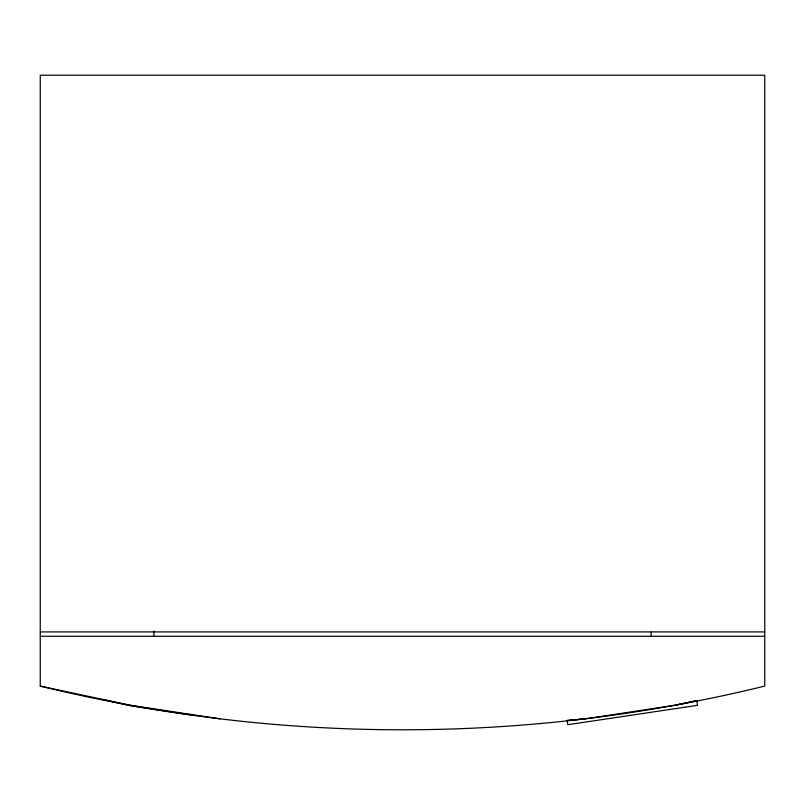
<?xml version="1.0" encoding="UTF-8"?>
<svg xmlns="http://www.w3.org/2000/svg" width="805" height="805" viewBox="0 0 805 805"><rect width="100%" height="100%" fill="white"/><g stroke="black" fill="none" stroke-linecap="round" stroke-linejoin="round"><path stroke-width="1.21" d="M102.366 699.344L130.531 705.804L190.292 714.84L190.292 714.327M675.345 705.25L696.798 700.672M584.933 718.825L567.203 720.435L567.837 724.711L697.492 705.331L696.778 700.592L675.335 705.16L584.953 718.915L567.213 720.515M40.25 631.915L764.75 631.915M40.25 636.282L764.75 636.282M220.067 718.825L129.665 705.16L40.25 686.091L40.25 75.207L764.75 75.207L764.75 686.091A1523.372 1523.372 0 0 1 40.25 686.091M651.134 632.136L651.134 635.87M153.866 630.989L153.866 635.97"/></g></svg>
